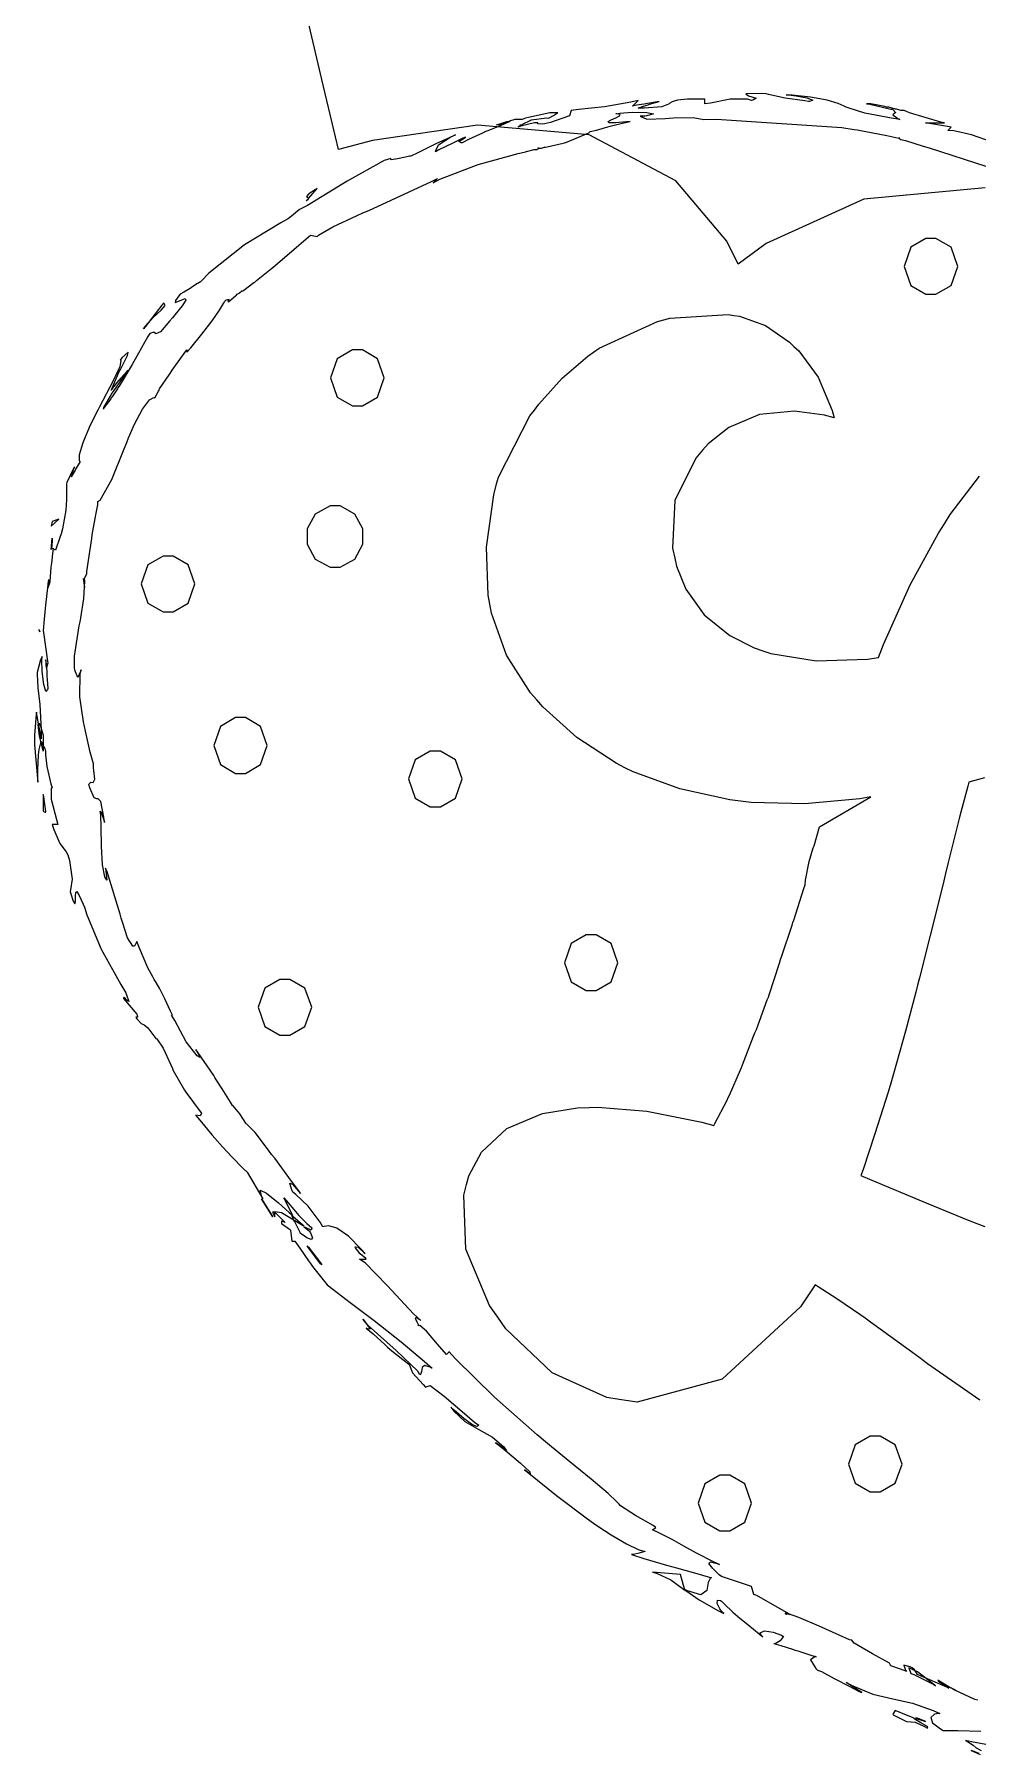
# Model space of a CAD drawing. Extents: x 85 to 270, y 27 to 328.
# Drawn here: x 142.9 to 172.8, y 28.5 to 83 of the extents above; entities that cross this region are included whole.
import ezdxf

# ---------------------------------------------------------------- set-up
doc = ezdxf.new("R2010")
doc.units = 0
doc.header["$MEASUREMENT"] = 0

msp = doc.modelspace()

# ---------------------------------------------------------------- linework, layer by layer
at = {"color": 32}
for points in [[(172.988, 78.1583), (169.15, 77.8027), (166.055, 76.4025), (165.17, 75.741), (164.809, 76.4688), (163.191, 78.383), (160.452, 79.834), (156.905, 80.1469), (153.58, 79.6629), (152.506, 79.375), (152.408, 79.7719), (151.976, 81.5894), (151.544, 83.4415)], [(173.218, 79.605), (172.561, 79.8368), (171.993, 79.9634), (171.803, 79.9744), (171.909, 80.0806), (171.865, 80.0901), (171.167, 80.2047), (171.097, 80.221), (171.697, 80.221), (171.59, 80.239), (170.594, 80.5395), (170.498, 80.5737), (170.428, 80.6097), (170.321, 80.6097), (170.179, 80.6457), (170.153, 80.6552), (169.934, 80.7159), (169.863, 80.7159), (169.809, 80.7339), (169.372, 80.8221), (169.227, 80.8221), (169.332, 80.8041), (170.003, 80.6552), (170.039, 80.6457), (170.065, 80.6372), (170.146, 80.5423), (170.145, 80.5395), (170.135, 80.5311), (170.069, 80.4732), (170.226, 80.3522), (170.285, 80.3271), (170.021, 80.3631), (169.174, 80.5215), (168.68, 80.6813), (168.592, 80.7159), (168.527, 80.7448), (168.334, 80.826), (167.983, 80.9364), (167.46, 81.0327), (166.88, 81.0934), (166.688, 81.1029), (166.765, 81.1029), (167, 81.0754), (167.343, 81.0108), (167.535, 80.9406), (167.429, 80.8951), (167.393, 80.8923), (167.277, 80.9103), (166.656, 81.0024), (166.122, 81.1128), (166.052, 81.1389), (165.891, 81.1431), (165.409, 81.1318), (165.491, 81.074), (165.74, 80.9957), (165.631, 80.9308), (165.593, 80.9265), (165.461, 80.9706), (164.918, 80.9681), (164.288, 80.8397), (164.112, 80.8221), (164.112, 80.9625), (163.974, 80.9681), (163.564, 80.9667), (163.244, 80.9322), (163.074, 80.88), (163.006, 80.8373), (162.983, 80.8221), (162.956, 80.8041), (162.753, 80.724), (162.184, 80.6799), (161.995, 80.6799), (161.995, 80.6799), (162.1, 80.7201), (162.278, 80.778), (162.314, 80.7861), (162.358, 80.8041), (162.667, 80.8923), (162.667, 80.8923), (162.667, 80.8923), (162.533, 80.8701), (162.294, 80.8316), (162.242, 80.8221), (162.188, 80.8136), (161.951, 80.7738), (161.819, 80.7501), (161.819, 80.7501), (161.995, 80.9265), (161.765, 80.8743), (160.937, 80.7297), (160.107, 80.6372), (159.879, 80.6097), (159.879, 80.6097), (159.825, 80.439), (159.226, 80.2308), (159.033, 80.1867), (158.98, 80.1811), (158.82, 80.191), (158.82, 80.221), (158.82, 80.221), (158.82, 80.221), (158.714, 80.2171), (158.315, 80.1218), (158.185, 80.0806), (158.193, 80.0901), (158.257, 80.1356), (158.257, 80.1508), (158.327, 80.1508), (158.361, 80.1867), (158.379, 80.1963), (158.556, 80.2845), (158.574, 80.2929), (158.608, 80.3106), (159.111, 80.3727), (159.173, 80.3631), (159.181, 80.3727), (159.314, 80.4513), (159.446, 80.5311), (159.456, 80.5395), (159.199, 80.5395), (158.521, 80.3906), (158.433, 80.3631), (158.433, 80.3631), (158.326, 80.3271), (158.291, 80.3271), (158.115, 80.3271), (158.097, 80.319), (157.92, 80.2665), (157.904, 80.2569), (157.868, 80.2488), (157.603, 80.1508), (157.515, 80.1508), (157.55, 80.1606), (157.841, 80.2569), (157.938, 80.2569), (157.938, 80.2569), (157.726, 80.1688), (157.692, 80.1508), (157.656, 80.1342), (157.207, 79.9578), (157.163, 79.9402), (157.065, 79.8961), (156.646, 79.6974), (156.421, 79.5874), (156.421, 79.5874), (156.396, 79.5845), (156.315, 79.623), (156.483, 79.7373), (156.527, 79.7638), (156.447, 79.7292), (156.104, 79.5609), (155.689, 79.3584), (155.575, 79.3048), (155.592, 79.3404), (155.68, 79.5168), (156.07, 79.7719), (156.21, 79.834), (156.21, 79.834), (155.99, 79.7292), (155.593, 79.5514), (155.505, 79.5154), (155.417, 79.4713), (155.02, 79.273), (154.799, 79.1626), (154.799, 79.1626), (154.757, 79.1626), (154.63, 79.1326), (154.375, 79.0758), (154.173, 79.0444), (154.16, 79.0896), (154.164, 79.0924), (153.952, 79.0222), (152.783, 78.3745), (151.526, 77.603), (151.271, 77.4707), (151.262, 77.4622), (150.971, 77.2238), (150.919, 77.1881), (150.68, 77.0474), (149.529, 76.3598), (148.395, 75.4599), (148.167, 75.2119), (148.131, 75.1777), (148.113, 75.1777), (148.073, 75.1417), (148.06, 75.1417), (148.042, 75.1336), (147.866, 75.0189), (147.85, 75.0013), (147.806, 74.9748), (147.607, 74.8563), (147.497, 74.7889), (147.497, 74.7889), (147.455, 74.742), (147.34, 74.5892), (147.333, 74.53), (147.421, 74.5589), (147.544, 74.6181), (147.646, 74.6524), (147.669, 74.6054), (147.556, 74.4238), (147.327, 74.1398), (147.249, 74.0473), (147.158, 73.9331), (146.865, 73.6039), (146.72, 73.5323), (146.654, 73.5873), (146.536, 73.5446), (146.509, 73.5182), (146.473, 73.448), (145.97, 72.566), (145.91, 72.4598), (145.882, 72.4076), (145.555, 71.8799), (145.521, 71.8263), (145.503, 71.7998), (145.326, 71.5352), (145.308, 71.5077), (145.291, 71.4816), (145.078, 71.1909), (145.062, 71.1549), (145.078, 71.199), (145.291, 71.5793), (145.308, 71.6139), (145.397, 71.7381), (145.665, 72.1212), (145.812, 72.3456), (145.838, 72.3896), (145.838, 72.3896), (145.838, 72.3896), (145.749, 72.2849), (145.591, 72.1085), (145.557, 72.0729), (145.539, 72.0563), (145.389, 71.8704), (145.38, 71.8605), (145.371, 71.8439), (145.308, 71.7543), (145.308, 71.7543), (145.335, 71.8164), (145.564, 72.3456), (145.591, 72.3896), (145.617, 72.4337), (145.794, 72.7865), (145.803, 72.8126), (145.82, 72.8458), (145.842, 72.959), (145.649, 72.7742), (145.591, 72.7082), (145.608, 72.6902), (145.582, 72.4916), (145.449, 72.2051), (145.415, 72.1431), (145.379, 72.0729), (144.93, 71.2089), (144.885, 71.1207), (144.815, 70.987), (144.614, 70.575), (144.405, 70.0842), (144.294, 69.7068), (144.292, 69.5276), (144.322, 69.4972), (144.322, 69.4972), (144.197, 69.2863), (144.18, 69.2506), (144.162, 69.2245), (144.04, 69.004), (144.04, 69.004), (144.056, 69.0397), (144.128, 69.2863), (144.146, 69.3208), (144.11, 69.2686), (143.906, 68.8277), (143.897, 68.7917), (143.897, 68.7917), (143.897, 68.7557), (143.897, 68.7557), (143.897, 68.6855), (143.897, 68.6594), (143.897, 68.6001), (143.897, 68.5793), (143.897, 68.5352), (143.897, 68.4361), (143.897, 68.4029), (143.897, 68.29), (143.875, 67.9496), (143.765, 67.364), (143.721, 67.2042), (143.685, 67.0899), (143.545, 66.6845), (143.474, 66.73), (143.474, 66.7452), (143.474, 66.7452), (143.452, 66.5745), (143.412, 66.2781), (143.404, 66.216), (143.395, 66.1458), (143.372, 65.8467), (143.368, 65.6869), (143.368, 65.6869), (143.357, 65.6389), (143.298, 65.4981), (143.317, 65.6953), (143.334, 65.7571), (143.334, 65.7571), (143.294, 65.4981), (143.236, 65.0448), (143.228, 64.9471), (143.218, 64.8409), (143.178, 64.3819), (143.158, 64.1354), (143.158, 64.1354), (143.166, 64.0747), (143.228, 63.6242), (143.288, 63.1733), (143.298, 63.1112), (143.291, 63.0756), (143.262, 62.9652), (143.25, 63.0467), (143.243, 63.1871), (143.228, 63.2174), (143.228, 63.2174), (143.228, 63.2174), (143.246, 63.0813), (143.264, 62.84), (143.264, 62.7585), (143.272, 62.7063), (143.293, 62.4512), (143.298, 62.3013), (143.298, 62.3013), (143.293, 62.2762), (143.235, 62.2088), (143.17, 62.4293), (143.124, 62.8414), (143.115, 63.2037), (143.122, 63.3236), (143.068, 63.2188), (142.958, 62.8124), (142.971, 62.4777), (142.981, 62.4057), (142.989, 62.3274), (143.046, 61.7982), (143.087, 60.985), (143.087, 60.7138), (143.087, 60.7138), (143.064, 60.8461), (143.024, 61.0842), (143.015, 61.1367), (143.006, 61.1904), (142.967, 61.4274), (142.945, 61.5597), (142.945, 61.5597), (142.927, 61.4895), (142.875, 60.8281), (142.875, 60.6076), (142.883, 60.5194), (142.971, 59.461), (142.981, 59.3369), (142.981, 59.4374), (142.985, 59.7352), (143.006, 60.2107), (143.015, 60.289), (143.024, 60.3747), (143.094, 60.6256), (143.21, 60.4037), (143.228, 60.325), (143.228, 60.2036), (143.268, 59.8357), (143.396, 59.2928), (143.44, 59.1605), (143.411, 59.1552), (143.408, 58.8038), (143.572, 58.1561), (143.617, 57.996), (143.44, 57.996), (143.487, 57.8446), (143.685, 57.4022), (143.88, 57.132), (143.933, 57.0438), (143.986, 56.8593), (144.074, 56.2638), (144.02, 55.9333), (144.004, 55.8793), (144.026, 55.8024), (144.105, 55.5696), (144.158, 55.4881), (144.177, 55.5583), (144.18, 55.6673), (144.18, 55.7029), (144.18, 55.7375), (144.184, 55.838), (144.214, 55.8754), (144.298, 55.7484), (144.424, 55.4785), (144.463, 55.3861), (144.541, 55.1395), (144.994, 54.0551), (145.608, 52.9347), (145.767, 52.6701), (145.795, 52.6038), (145.865, 52.3946), (145.812, 52.4235), (145.718, 52.5321), (145.694, 52.5018), (145.697, 52.4937), (146.12, 51.9987), (146.131, 51.9769), (146.142, 51.8943), (146.1, 51.8943), (146.086, 51.8943), (146.122, 51.8418), (146.254, 51.6957), (146.349, 51.6516), (146.472, 51.562), (146.662, 51.3112), (146.72, 51.223), (146.754, 51.2149), (146.958, 50.9199), (147.195, 50.395), (147.249, 50.2708), (147.275, 50.2102), (147.629, 49.5914), (147.673, 49.5293), (147.708, 49.4771), (148.123, 48.9133), (148.167, 48.8597), (148.172, 48.846), (148.131, 48.7729), (147.992, 48.7962), (147.99, 48.7895), (148.12, 48.635), (148.511, 48.1665), (148.828, 47.7972), (149.131, 47.4747), (149.492, 47.111), (149.614, 46.9896), (150.107, 46.1437), (150.074, 46.2068), (150.022, 46.4192), (150.225, 46.3296), (150.607, 46.0156), (150.946, 45.7151), (151.059, 45.6145), (151.032, 45.6766), (150.795, 46.1518), (150.777, 46.1779), (150.777, 46.1779), (150.909, 46.0252), (151.147, 45.7468), (151.201, 45.6847), (151.253, 45.624), (151.509, 45.3637), (151.658, 45.2258), (151.658, 45.2258), (151.664, 45.2134), (151.641, 45.1513), (151.464, 45.2356), (151.412, 45.2617), (151.428, 45.2452), (151.579, 45.1295), (151.588, 45.1196), (151.617, 45.073), (151.687, 44.9157), (151.645, 44.8606), (151.503, 44.9171), (151.353, 45.0151), (151.306, 45.0494), (151.288, 45.0854), (151.112, 45.4381), (151.095, 45.4723), (151.023, 45.5164), (150.702, 45.7027), (150.498, 45.7316), (150.496, 45.7207), (150.512, 45.7027), (150.777, 45.4381), (150.813, 45.4021), (150.795, 45.412), (150.706, 45.4381), (150.706, 45.4381), (150.706, 45.3679), (150.953, 45.1915), (150.989, 45.1556), (151.025, 44.8028), (151.129, 44.8028), (151.129, 44.8028), (151.284, 44.5823), (151.562, 44.1854), (151.624, 44.0972), (151.685, 44.009), (151.981, 43.6301), (152.153, 43.4276), (152.153, 43.4276), (152.33, 43.2841), (152.874, 42.8653), (153.639, 42.2892), (154.489, 41.6221), (155.229, 40.9981), (155.469, 40.7818), (155.414, 40.8122), (155.233, 40.8686), (155.155, 40.8079), (155.137, 40.6823), (155.104, 40.5874), (155.082, 40.5694), (155.02, 40.6936), (154.339, 41.3466), (153.449, 42.1404), (153.282, 42.3333), (153.345, 42.2631), (153.507, 42.0204), (153.411, 42.0356), (153.388, 42.0508), (153.388, 42.0508), (153.603, 41.8705), (153.978, 41.5315), (154.058, 41.4514), (154.146, 41.3812), (154.543, 41.064), (154.763, 40.8862), (154.763, 40.8862), (154.757, 40.8838), (154.851, 40.6396), (155.186, 40.2689), (155.258, 40.1807), (155.257, 40.1877), (155.407, 40.2332), (155.852, 39.8999), (156.422, 39.4077), (156.811, 39.0797), (156.95, 38.9819), (156.945, 38.9682), (156.891, 38.9364), (156.748, 38.9876), (156.483, 39.1763), (156.169, 39.4518), (156.068, 39.5471), (156.161, 39.4229), (156.512, 39.0991), (156.95, 38.8454), (157.387, 38.5988), (157.739, 38.2916), (157.832, 38.1702), (157.788, 38.2062), (157.506, 38.4087), (157.479, 38.4168), (157.579, 38.3522), (157.864, 38.1303), (158.277, 37.779), (158.565, 37.5006), (158.574, 37.4304), (158.574, 37.4304), (158.397, 37.5708), (158.538, 37.4565), (159.411, 36.751), (160.39, 36.0094), (160.584, 35.8771), (160.722, 35.7837), (161.145, 35.512), (161.633, 35.2254), (162.002, 35.0449), (162.172, 34.987), (162.208, 34.9953), (162.208, 34.9801), (162.035, 34.9305), (161.846, 34.8892), (161.785, 34.8892), (161.785, 34.8892), (162.18, 34.7624), (162.894, 34.546), (163.054, 34.5019), (163.212, 34.4579), (163.926, 34.2594), (164.324, 34.1492), (164.324, 34.1492), (164.292, 34.1464), (164.215, 34.0003), (164.174, 33.7482), (163.987, 33.609), (163.566, 33.7302), (163.442, 33.7964), (163.513, 33.744), (163.932, 33.4477), (164.543, 33.1005), (164.711, 33.0206), (164.674, 33.0509), (164.586, 33.1652), (164.503, 33.3334), (164.507, 33.4422), (164.612, 33.4257), (164.641, 33.4078), (164.728, 33.321), (164.994, 33.0633), (165.214, 32.8704), (165.474, 32.665), (165.829, 32.377), (165.946, 32.2792), (165.917, 32.3012), (165.868, 32.4087), (166.004, 32.4652), (166.278, 32.4294), (166.539, 32.3274), (166.617, 32.2792), (166.587, 32.2792), (166.497, 32.1469), (166.338, 32.0546), (166.299, 32.0669), (166.299, 32.0669), (166.514, 32.0022), (166.89, 31.8837), (166.97, 31.8561), (167.058, 31.8299), (167.437, 31.7114), (167.64, 31.6439), (167.64, 31.6439), (167.605, 31.6549), (167.459, 31.5529), (167.622, 31.2746), (167.676, 31.2208), (167.676, 31.2208), (167.801, 31.1754), (168.209, 30.9618), (168.702, 30.6999), (168.999, 30.5511), (169.087, 30.5153), (168.592, 30.8322), (168.795, 30.7233), (169.437, 30.4602), (170.061, 30.3127), (170.691, 30.179), (171.347, 29.9448), (171.556, 29.8456), (171.515, 29.8524), (171.384, 29.8276), (171.264, 29.727), (171.318, 29.5534), (171.57, 29.3632), (171.662, 29.3164), (171.777, 29.3164), (172.121, 29.3164), (172.852, 29.2861)], [(172.755, 30.2686), (172.667, 30.2962), (172.031, 30.5869), (171.979, 30.6214), (171.996, 30.6214), (172.049, 30.5856), (172.049, 30.5856), (172.014, 30.5856), (171.926, 30.6476), (171.909, 30.6558), (171.873, 30.6737), (171.52, 30.886), (171.486, 30.9039), (171.512, 30.8777), (171.811, 30.6737), (171.839, 30.6558), (171.777, 30.6834), (170.939, 31.0458), (170.851, 31.0803), (170.744, 31.2567), (170.726, 31.2567), (170.674, 31.2911), (170.674, 31.2911), (170.618, 31.3283), (170.412, 31.3848), (170.465, 31.2263), (170.498, 31.185), (170.454, 31.2029), (170.037, 31.3531), (170.003, 31.3614), (169.959, 31.4413), (169.424, 31.7417), (168.839, 32.0766), (168.768, 32.1731), (168.698, 32.1827), (168.363, 32.326), (167.728, 32.6195), (167.091, 32.8938), (166.758, 33.0026), (166.688, 32.9847), (166.688, 32.9985), (166.66, 33.0384), (166.761, 33.0013), (166.794, 32.9847), (166.696, 33.0467), (165.761, 33.5855), (165.665, 33.62), (165.593, 33.8667), (164.641, 34.1836), (164.568, 34.2456), (164.361, 34.4386), (164.235, 34.6039), (164.294, 34.6563), (164.503, 34.5998), (164.571, 34.5722), (164.387, 34.6563), (163.847, 34.9222), (163.447, 35.1469), (163.077, 35.3579), (162.611, 35.5935), (162.454, 35.6665), (162.56, 35.7367), (162.472, 35.7988), (161.911, 36.1213), (161.44, 36.4243), (161.396, 36.4765), (161.316, 36.5647), (161.046, 36.8117), (160.508, 37.2664), (159.832, 37.8217), (159.257, 38.2944), (159.067, 38.4528), (158.802, 38.6733), (157.453, 39.8695), (156.209, 41.082), (155.998, 41.311), (156.001, 41.2916), (155.924, 41.2143), (155.641, 41.5452), (155.298, 41.9597), (155.079, 42.139), (155.046, 42.121), (155.038, 42.1527), (154.996, 42.2437), (154.948, 42.3566), (154.966, 42.3954), (155.08, 42.3252), (155.116, 42.2974), (154.878, 42.5097), (154.052, 43.4012), (153.352, 44.1152), (153.176, 44.2376), (153.176, 44.2376), (153.282, 44.239), (153.388, 44.2376), (153.388, 44.2376), (153.37, 44.2556), (153.198, 44.4073), (153.043, 44.5918), (153.035, 44.6264), (153.035, 44.6264), (153.128, 44.614), (153.317, 44.4419), (153.352, 44.414), (153.225, 44.5576), (152.82, 44.9598), (152.456, 45.2229), (152.206, 45.2935), (152.058, 45.2755), (152.011, 45.2617), (151.923, 45.4036), (151.548, 45.9147), (151.156, 46.2841), (151.059, 46.3543), (151.044, 46.3973), (150.998, 46.524), (150.971, 46.6425), (151.048, 46.6094), (151.244, 46.3945), (151.306, 46.3201), (151.27, 46.3642), (150.939, 46.8189), (150.486, 47.432), (150.39, 47.5548), (150.291, 47.6871), (149.863, 48.2438), (149.594, 48.5165), (149.578, 48.5069), (149.568, 48.5429), (149.378, 48.8336), (149.171, 49.0897), (149.155, 49.1063), (149.083, 49.2125), (148.819, 49.6274), (148.624, 49.936), (148.59, 49.9883), (148.554, 50.0503), (148.343, 50.3633), (148.06, 50.7654), (147.99, 50.8702), (148.131, 50.6236), (148.033, 50.6772), (147.686, 51.1224), (147.319, 51.7977), (147.215, 51.9645), (147.249, 51.9645), (147.189, 52.094), (147.006, 52.4799), (146.844, 52.7981), (146.732, 52.9925), (146.669, 53.0959), (146.649, 53.129), (146.622, 53.1731), (146.463, 53.4596), (146.199, 54.0826), (146.12, 54.2918), (146.05, 54.1514), (145.994, 54.1514), (145.824, 54.4079), (145.661, 54.9106), (145.627, 55.0333), (145.591, 55.1575), (145.185, 56.4981), (145.132, 56.6208), (145.168, 56.2321), (145.11, 56.3411), (145.03, 56.7186), (144.996, 57.314), (144.993, 57.9148), (144.978, 58.2979), (144.956, 58.4207), (144.956, 58.4207), (145, 58.3639), (145.08, 58.112), (145.098, 58.0679), (145.073, 58.2344), (144.978, 58.7294), (144.895, 58.8133), (144.885, 58.8077), (144.857, 58.8077), (144.771, 58.8395), (144.632, 59.1577), (144.603, 59.2667), (144.606, 59.2861), (144.66, 59.3355), (144.739, 59.333), (144.786, 59.4307), (144.762, 59.7062), (144.745, 59.7958), (144.745, 59.92), (144.643, 60.2904), (144.489, 60.9519), (144.463, 61.1008), (144.427, 61.251), (144.316, 62.0406), (144.329, 62.7779), (144.356, 62.9006), (144.338, 62.8481), (144.25, 62.6579), (144.155, 62.8908), (144.146, 62.9708), (144.146, 63.3331), (144.294, 64.2856), (144.322, 64.4179), (144.348, 64.5418), (144.445, 65.1591), (144.471, 65.7049), (144.463, 65.7931), (144.471, 65.8206), (144.533, 65.9335), (144.533, 65.9335), (144.541, 66.0135), (144.691, 67.0539), (144.709, 67.1682), (144.726, 67.2842), (144.823, 67.8035), (144.885, 68.1221), (144.885, 68.2265), (144.956, 68.2706), (145.331, 68.924), (145.723, 69.8941), (145.803, 70.0966), (145.86, 70.2441), (146.05, 70.6755), (146.297, 71.1468), (146.517, 71.447), (146.66, 71.5229), (146.685, 71.5077), (146.685, 71.5077), (146.808, 71.7201), (146.826, 71.7543), (146.842, 71.7903), (147.143, 72.2394), (147.179, 72.2835), (147.239, 72.3815), (147.536, 72.8003), (147.708, 73.025), (147.708, 73.025), (147.708, 72.9548), (147.826, 73.0966), (148.178, 73.5266), (148.506, 73.9525), (148.734, 74.2844), (148.867, 74.5024), (148.908, 74.5765), (148.934, 74.6002), (149.039, 74.6386), (149.013, 74.567), (149.013, 74.5423), (149.031, 74.5603), (149.243, 74.7367), (149.261, 74.7529), (149.295, 74.7889), (149.295, 74.7889), (149.295, 74.7889), (149.295, 74.7889), (149.365, 74.8249), (149.374, 74.8344), (149.447, 74.8951), (149.472, 74.8951), (149.506, 74.9226), (149.824, 75.1597), (149.86, 75.1777), (149.913, 75.2217), (150.388, 75.6006), (150.424, 75.6348), (150.512, 75.7068), (150.943, 76.0815), (151.482, 76.5447), (151.624, 76.659), (151.835, 76.623), (151.869, 76.659), (152.333, 76.9278), (153.096, 77.2859), (153.282, 77.3645), (153.466, 77.4442), (155.451, 78.3608), (155.645, 78.4571), (155.645, 78.4571), (155.531, 78.3347), (155.505, 78.3167), (155.715, 78.4324), (156.928, 78.9037), (158.195, 79.2522), (158.433, 79.3048), (158.459, 79.3143), (158.703, 79.375), (158.786, 79.375), (158.856, 79.411), (158.856, 79.411), (158.829, 79.411), (158.82, 79.411), (158.89, 79.411), (158.935, 79.411), (159.034, 79.4452), (159.067, 79.4452), (159.119, 79.4551), (159.624, 79.5789), (159.668, 79.5874), (159.756, 79.6135), (160.434, 79.9056), (160.478, 79.9402), (160.478, 79.9402), (160.677, 79.9895), (161.034, 80.0901), (161.113, 80.1165), (161.192, 80.1342), (161.55, 80.2143), (161.749, 80.2569), (161.749, 80.2569), (161.631, 80.2446), (161.28, 80.2171), (161.071, 80.221), (161.051, 80.2584), (161.149, 80.3148), (161.292, 80.3797), (161.411, 80.4414), (161.433, 80.487), (161.326, 80.5035), (161.29, 80.5035), (161.418, 80.5258), (161.809, 80.5533), (162.278, 80.549), (162.48, 80.5049), (162.276, 80.4429), (162.208, 80.4333), (162.065, 80.4333), (162.065, 80.4333), (162.272, 80.3328), (162.851, 80.3547), (162.983, 80.3631), (163.116, 80.3727), (163.741, 80.385), (164.078, 80.3271), (164.078, 80.3271), (164.483, 80.337), (168.451, 80.0724), (168.84, 80.0104), (168.936, 79.9938), (169.88, 79.816), (169.969, 79.798), (170.251, 79.7278), (170.285, 79.7278), (170.251, 79.7278), (170.321, 79.6918), (170.462, 79.6576), (171.027, 79.4812), (171.212, 79.4286), (173.038, 78.8377)], [(173.131, 28.8437), (172.557, 28.954), (172.368, 28.9981), (172.428, 28.9636), (172.605, 28.8465), (172.706, 28.7652), (172.867, 28.677)], [(172.798, 28.5791), (172.605, 28.6549), (172.544, 28.6811), (172.544, 28.6811), (172.829, 28.5488)]]:
    msp.add_lwpolyline(points, dxfattribs=at)
for points in [[(151.554, 77.8235), (151.835, 78.1403), (151.766, 78.1004), (151.568, 77.9681), (151.496, 77.8895), (151.522, 77.8591), (151.554, 77.833), (151.554, 77.8235)], [(151.482, 77.7515), (151.491, 77.7614), (151.554, 77.8083), (151.554, 77.8235), (151.482, 77.7515)], [(146.968, 74.5063), (146.914, 74.4456), (146.385, 73.7567), (146.333, 73.6946), (146.401, 73.7884), (146.64, 74.0502), (146.888, 74.2872), (147.016, 74.4305), (146.984, 74.501), (146.968, 74.5063)], [(143.44, 67.5929), (143.404, 67.4508), (143.651, 67.6631), (143.44, 67.5929)], [(143.404, 66.711), (143.44, 67.0638), (143.44, 66.9756), (143.412, 66.7286), (143.404, 66.711)], [(144.463, 65.5105), (144.463, 65.5821), (144.435, 65.7931), (144.427, 65.7931), (144.427, 65.7229), (144.463, 65.5105), (144.463, 65.5105)], [(143.015, 64.1696), (143.051, 64.0994), (143.051, 64.1174), (143.015, 64.1696), (143.015, 64.1696)], [(143.158, 60.325), (143.14, 60.3871), (143.033, 60.7935), (142.998, 61.1628), (143.015, 61.2069), (143.06, 61.1463), (143.152, 60.8323), (143.158, 60.4516), (143.158, 60.325)], [(143.158, 58.4207), (143.228, 58.3847), (143.236, 58.4122), (143.174, 58.8793), (143.158, 58.9499), (143.158, 58.4207)], [(150.424, 45.5785), (150.071, 46.1437), (150.089, 46.1176), (150.38, 45.6406), (150.424, 45.5785)], [(150.496, 45.5785), (150.486, 45.5965), (150.496, 45.6904), (150.496, 45.7207), (150.476, 45.7274), (150.416, 45.7288), (150.473, 45.6159), (150.496, 45.5785)], [(151.025, 45.6145), (151.033, 45.6061), (151.085, 45.4822), (151.095, 45.4723), (151.121, 45.4561), (151.384, 45.3058), (151.412, 45.296), (151.376, 45.314), (151.059, 45.5884), (151.025, 45.6145)], [(151.977, 44.0612), (151.941, 44.0891), (151.553, 44.5918), (151.518, 44.6624), (151.553, 44.6183), (151.933, 44.1233), (151.977, 44.0612)], [(162.454, 34.3256), (162.577, 34.2911), (163.032, 34.083), (163.397, 33.8226), (163.477, 33.7606), (163.336, 34.2553), (162.454, 34.3256)], [(163.477, 33.7261), (163.477, 33.7261), (163.477, 33.7261), (163.477, 33.7261), (163.477, 33.7261), (163.477, 33.7261), (163.477, 33.7261)], [(171.414, 30.7275), (171.316, 30.8074), (170.845, 31.1685), (170.568, 31.2911), (170.568, 31.2911), (170.638, 31.1147), (170.726, 31.0803), (171.36, 30.7633), (171.414, 30.7275)], [(170.075, 29.8097), (170.178, 29.7518), (170.503, 29.6003), (170.647, 29.5865), (170.778, 29.5782), (171.073, 29.4404), (171.167, 29.3867), (171.167, 29.3867), (171.17, 29.4321), (170.955, 29.5589), (170.74, 29.6788), (170.744, 29.7036), (170.744, 29.7036), (170.603, 29.7574), (170.144, 29.9434), (170.065, 29.8304), (170.075, 29.8097)], [(170.78, 29.7036), (170.807, 29.6954), (171.07, 29.6072), (171.097, 29.5975), (171.053, 29.6154), (170.848, 29.7036), (170.78, 29.7036)]]:
    msp.add_lwpolyline(points, close=True, dxfattribs=at)
at = {"color": 7}
for points in [[(171.274, 74.7889), (171.432, 74.7889), (171.908, 75.0644), (172.12, 75.6708), (171.908, 76.2773), (171.432, 76.5528), (171.274, 76.5528), (171.114, 76.5528), (170.638, 76.2773), (170.426, 75.6708), (170.638, 75.0644), (171.114, 74.7889), (171.274, 74.7889)], [(153.106, 71.2611), (153.264, 71.2611), (153.739, 71.5366), (153.952, 72.1431), (153.739, 72.7495), (153.264, 73.025), (153.106, 73.025), (152.946, 73.025), (152.47, 72.7495), (152.258, 72.1431), (152.47, 71.5366), (152.946, 71.2611), (153.106, 71.2611)], [(151.518, 67.2042), (151.518, 67.1601), (151.518, 67.0609), (151.518, 67.0278), (151.518, 66.8722), (151.773, 66.4023), (152.243, 66.1458), (152.4, 66.1458), (152.556, 66.1458), (153.025, 66.4023), (153.282, 66.8722), (153.282, 67.0278), (153.282, 67.0719), (153.282, 67.171), (153.282, 67.2042), (153.282, 67.3612), (153.025, 67.8311), (152.556, 68.0861), (152.4, 68.0861), (152.243, 68.0861), (151.773, 67.8311), (151.518, 67.3612), (151.518, 67.2042)], [(147.108, 64.7347), (147.267, 64.7347), (147.742, 65.0102), (147.954, 65.6167), (147.742, 66.2231), (147.267, 66.4986), (147.108, 66.4986), (146.949, 66.4986), (146.473, 66.2231), (146.261, 65.6167), (146.473, 65.0102), (146.949, 64.7347), (147.108, 64.7347)], [(149.401, 59.6194), (149.56, 59.6194), (150.035, 59.895), (150.247, 60.5014), (150.035, 61.1078), (149.56, 61.3833), (149.401, 61.3833), (149.242, 61.3833), (148.766, 61.1078), (148.554, 60.5014), (148.766, 59.895), (149.242, 59.6194), (149.401, 59.6194)], [(155.575, 58.5611), (155.733, 58.5611), (156.209, 58.8366), (156.421, 59.4431), (156.209, 60.0495), (155.733, 60.325), (155.575, 60.325), (155.415, 60.325), (154.94, 60.0495), (154.728, 59.4431), (154.94, 58.8366), (155.415, 58.5611), (155.575, 58.5611)], [(160.514, 52.7403), (160.672, 52.7403), (161.148, 53.0158), (161.36, 53.6222), (161.148, 54.2286), (160.672, 54.5042), (160.514, 54.5042), (160.354, 54.5042), (159.879, 54.2286), (159.667, 53.6222), (159.879, 53.0158), (160.354, 52.7403), (160.514, 52.7403)], [(150.813, 51.3292), (150.971, 51.3292), (151.446, 51.6047), (151.658, 52.2111), (151.446, 52.8175), (150.971, 53.0931), (150.813, 53.0931), (150.653, 53.0931), (150.177, 52.8175), (149.965, 52.2111), (150.177, 51.6047), (150.653, 51.3292), (150.813, 51.3292)], [(169.51, 36.8653), (169.668, 36.8653), (170.144, 37.1408), (170.356, 37.7472), (170.144, 38.3536), (169.668, 38.6292), (169.51, 38.6292), (169.35, 38.6292), (168.874, 38.3536), (168.662, 37.7472), (168.874, 37.1408), (169.35, 36.8653), (169.51, 36.8653)], [(164.747, 35.6306), (164.906, 35.6306), (165.381, 35.9061), (165.593, 36.5125), (165.381, 37.1189), (164.906, 37.3944), (164.747, 37.3944), (164.587, 37.3944), (164.112, 37.1189), (163.9, 36.5125), (164.112, 35.9061), (164.587, 35.6306), (164.747, 35.6306)]]:
    msp.add_lwpolyline(points, close=True, dxfattribs=at)
for points in [[(172.816, 39.7757), (171.167, 40.9236), (171.027, 41.0284), (170.885, 41.1346), (169.359, 42.2465), (169.193, 42.3693), (169.025, 42.4836), (168.292, 42.9768), (167.702, 43.3656), (167.605, 43.4276), (167.137, 42.7316), (164.659, 40.4329), (161.969, 39.7055), (161.396, 39.7937), (161.007, 39.8558), (159.275, 40.6358), (157.806, 42.0342), (157.551, 42.4035), (157.295, 42.7743), (156.539, 44.5562), (156.475, 46.2675), (156.563, 46.6027), (156.636, 46.8711), (157.04, 47.6278), (157.842, 48.3761), (158.973, 48.8446), (160.074, 49.0252), (160.444, 49.0361), (160.725, 49.0456), (162.272, 48.9271), (164.014, 48.5771), (164.394, 48.471), (164.429, 48.5331), (164.817, 49.2746), (164.853, 49.3529), (164.888, 49.433), (165.24, 50.2281), (165.276, 50.3068), (165.302, 50.3865), (165.655, 51.2946), (165.699, 51.3994), (165.743, 51.5056), (166.087, 52.4496), (166.122, 52.5279), (166.149, 52.608), (166.475, 53.6141), (166.511, 53.7284), (166.546, 53.8441), (166.872, 54.8143), (166.9, 54.8929), (166.926, 54.9727), (167.243, 55.9689), (167.287, 56.0917), (167.303, 56.2419), (167.414, 56.829), (167.542, 57.2562), (167.569, 57.3264), (167.569, 57.3264), (167.746, 57.9258), (169.369, 58.8779), (169.017, 58.8176), (167.277, 58.6493), (165.576, 58.6934), (165.24, 58.7375), (164.906, 58.7816), (163.314, 59.1344), (161.845, 59.6635), (161.572, 59.7958), (161.298, 59.9376), (160.059, 60.7536), (158.979, 61.728), (158.786, 61.9485), (158.592, 62.169), (157.832, 63.3596), (157.355, 64.6906), (157.303, 64.9813), (157.249, 65.2639), (157.197, 66.7812), (157.427, 68.4389), (157.515, 68.7917), (157.576, 68.9956), (158.572, 70.9359), (158.714, 71.1207), (158.855, 71.3066), (159.596, 72.1307), (160.408, 72.832), (160.584, 72.9548), (160.76, 73.0786), (162.613, 73.9249), (162.807, 73.9771), (163, 74.0311), (164.853, 74.1454), (165.03, 74.1193), (165.206, 74.0929), (166.034, 73.7969), (166.792, 73.273), (166.934, 73.1312), (167.083, 72.9989), (167.702, 72.161), (168.143, 71.1108), (168.205, 70.8723), (167.9, 70.9581), (166.953, 71.0861), (165.844, 70.9842), (164.875, 70.5707), (164.221, 70.0553), (164.042, 69.85), (163.821, 69.6034), (163.164, 68.2583), (163.088, 66.7551), (163.16, 66.4284), (163.216, 66.1776), (163.51, 65.4498), (164.09, 64.6342), (164.9, 63.9837), (165.675, 63.5924), (165.946, 63.5), (166.201, 63.4118), (167.636, 63.1832), (169.263, 63.2354), (169.616, 63.2876), (169.774, 63.7025), (170.616, 65.5906), (171.511, 67.2303), (171.697, 67.521), (171.881, 67.8134), (172.807, 69.0344)], [(172.966, 59.479), (172.472, 59.3369), (172.437, 59.2145), (172.182, 58.2359), (171.821, 56.7972), (171.733, 56.4444), (171.644, 56.0836), (171.252, 54.4823), (170.911, 53.1467), (170.851, 52.9167), (170.789, 52.6881), (170.466, 51.4572), (170.091, 50.104), (170.003, 49.8119), (169.915, 49.5212), (169.5, 48.2039), (169.121, 47.0778), (169.051, 46.8835), (169.404, 46.7349), (171.017, 46.0597), (172.456, 45.4738), (172.721, 45.3679), (172.975, 45.2713)]]:
    msp.add_lwpolyline(points, dxfattribs=at)

doc.saveas('drawing.dxf')
